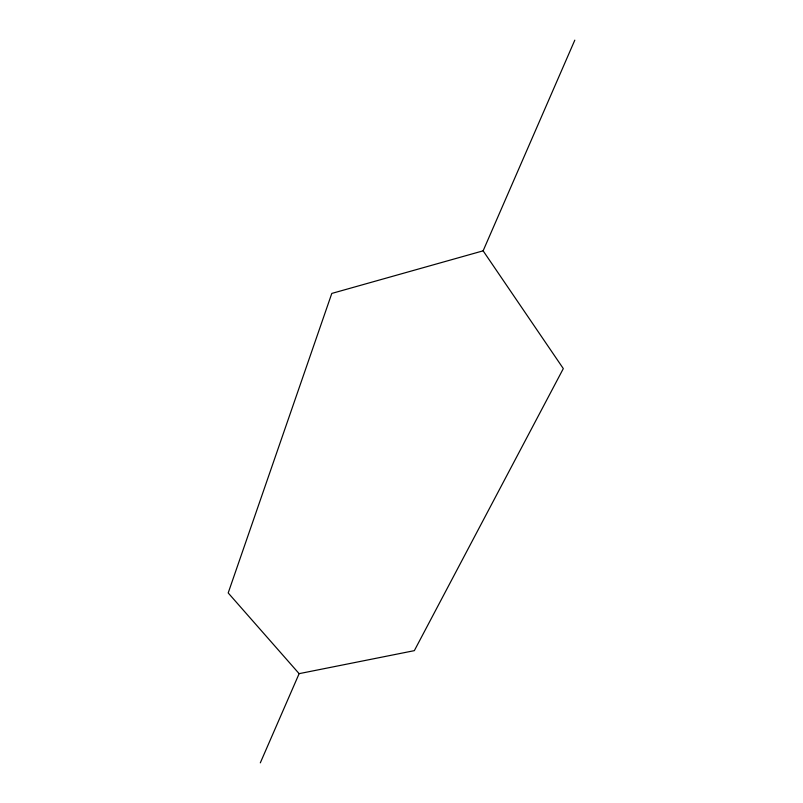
<?xml version="1.0" encoding="UTF-8"?>
<svg xmlns="http://www.w3.org/2000/svg" width="803" height="803" viewBox="0 0 803 803"><rect width="100%" height="100%" fill="white"/><g stroke="black" fill="none" stroke-linecap="round" stroke-linejoin="round"><path stroke-width="1.2" d="M260.313 762.85L299.128 673.657L414.338 650.651L563.315 368.597L483.125 250.827L574.807 40.15M483.125 250.827L331.8 293.426L228.193 592.945L299.128 673.657"/></g></svg>
